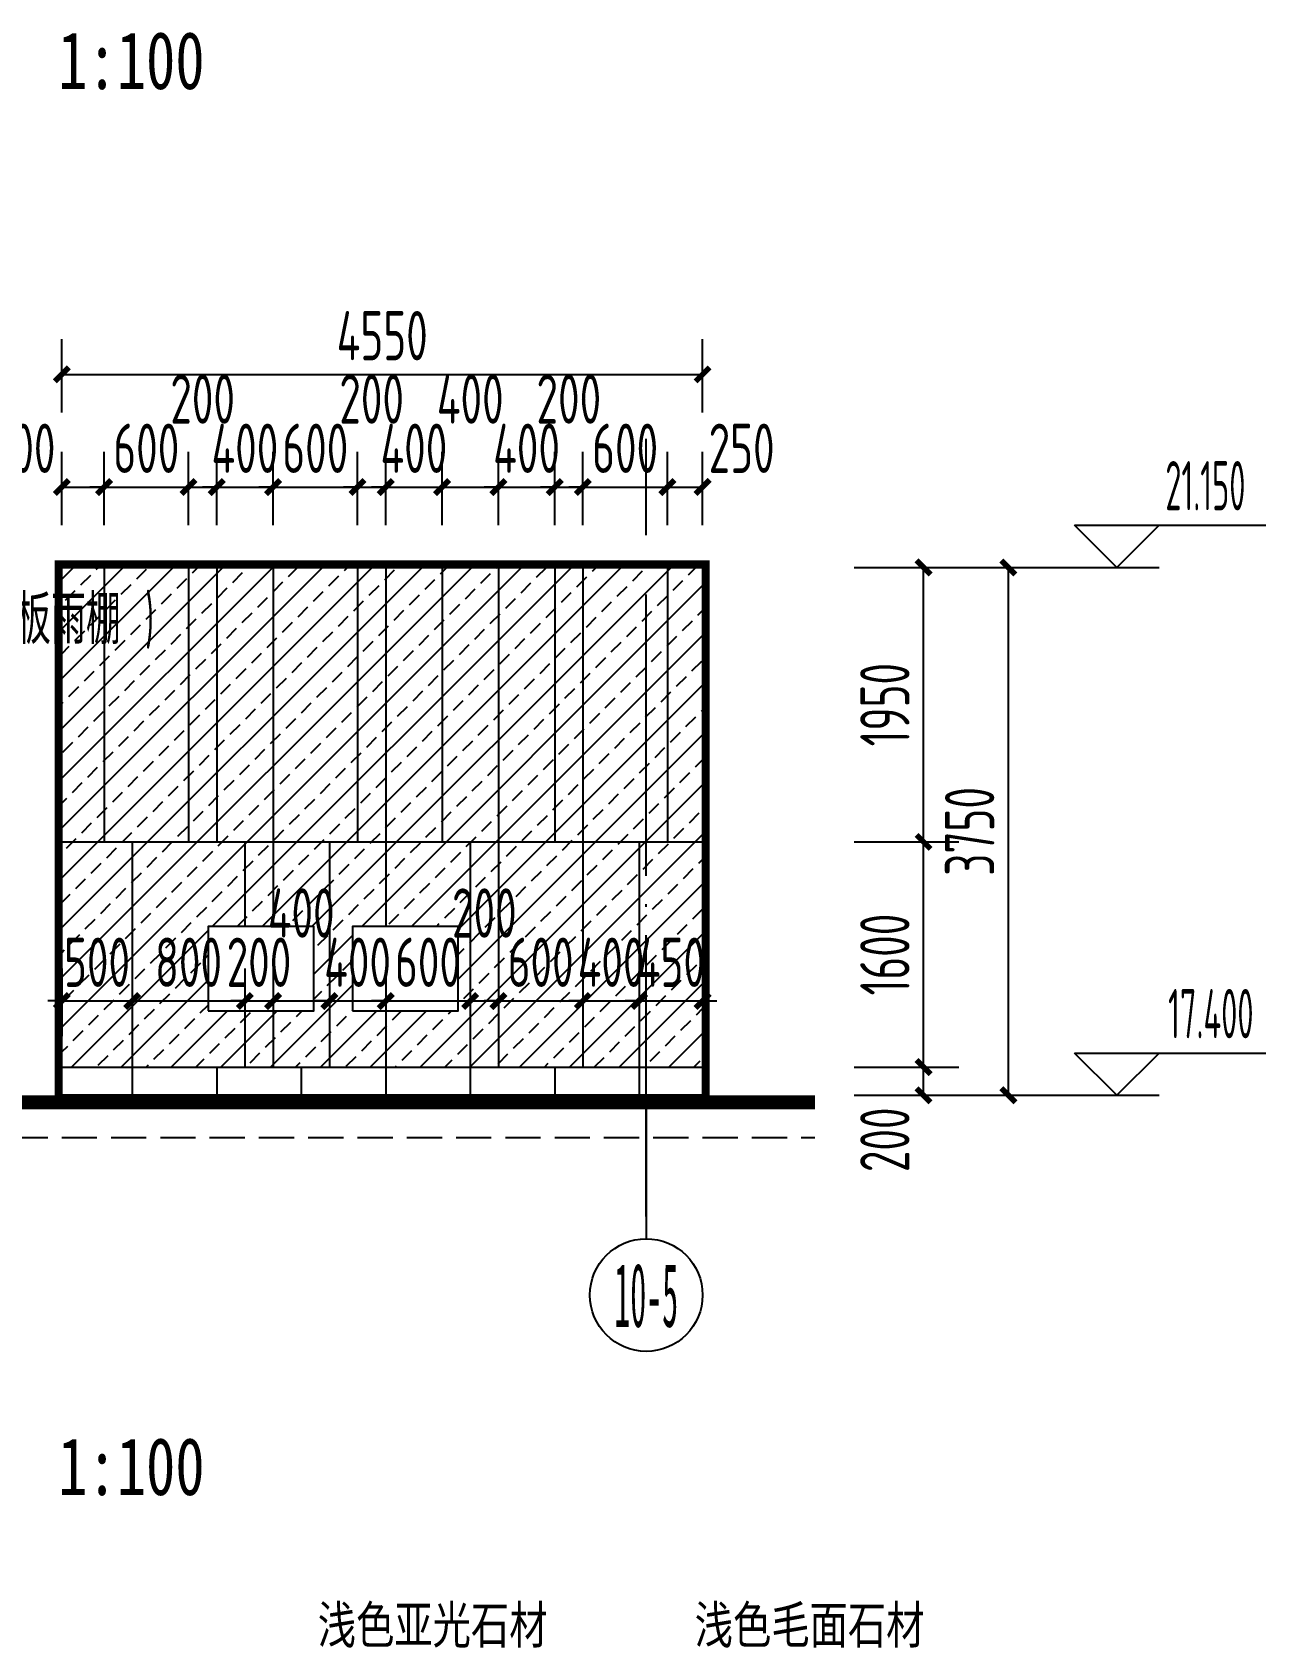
# Model space of a CAD drawing. Extents: x -863035 to 270371, y -8918 to 240488.
# Drawn here: x 219245 to 228003, y 126144 to 137619 of the extents above; entities that cross this region are included whole.
import ezdxf
from ezdxf.enums import TextEntityAlignment as Align

# ---------------------------------------------------------------- set-up
doc = ezdxf.new("R2010")
doc.units = 0
doc.header["$LTSCALE"] = 1000
doc.header["$MEASUREMENT"] = 0
doc.linetypes.add('DASH', pattern=[0.35, 0.25, -0.1])
doc.linetypes.add('DOTE', pattern=[2.42, 2, -0.2, 0.02, -0.2])
for name, color, linetype in [('01-标注_尺寸', 124, 'Continuous'), ('01-标注_标高', 200, 'Continuous'), ('01-标注_轴线坐标', 132, 'Continuous'), ('02-TEXT_标注', 130, 'Continuous'), ('02-TEXT_轴号', 7, 'Continuous'), ('05-填充_156', 156, 'Continuous'), ('A-C_窗', 140, 'Continuous'), ('A_AXIS-轴线', 36, 'Continuous'), ('AXIS_TEXT', 7, 'Continuous'), ('E-墙面分格', 146, 'Continuous'), ('E-立面轮廓', 241, 'Continuous')]:
    doc.layers.add(name, color=color, linetype=linetype)
doc.styles.add('_TCH_AXIS', font='STXIHEI.TTF')
doc.styles.add('_TCH_DIM', font='ROS1', dxfattribs={"width": 0.75, "bigfont": 'JD'})
doc.styles.add('_TCH_DIM_T3', font='ROS1', dxfattribs={"width": 0.75, "bigfont": 'JD'})
doc.styles.add('_TCH_LABEL', font='', dxfattribs={"width": 0.75})
doc.styles.add('COMPLEX', font='COMPLEX')
doc.styles.get("Standard").update_dxf_attribs({"font": 'STXIHEI.TTF', "width": 0.75})
doc.styles.get('_TCH_LABEL').set_extended_font_data('SimSun')
doc.dimstyles.new('_TCH_ARCH&&100', dxfattribs={"dimtxt": 350, "dimasz": 100, "dimexe": 250, "dimexo": 300, "dimgap": 100, "dimtad": 1, "dimdec": 0, "dimzin": 0, "dimdsep": 46, "dimtxsty": '_TCH_DIM_T3', "dimblk": 'ARCHTICK', "dimcen": 0.09, "dimclrt": 7, "dimazin": 2, "dimtfac": 1, "dimtdec": 0, "dimtix": 1, "dimtmove": 2, "dimatfit": 3, "dimfxl": 0, "dimtolj": 1, "dimtzin": 0, "dimarcsym": 0})

# ---------------------------------------------------------------- blocks, each defined once
blk = doc.blocks.new('_ArchTick')
at = {"color": 0, "linetype": 'ByBlock', "const_width": 0.4}
blk.add_lwpolyline([(-0.5, -0.5), (0.5, 0.5)], dxfattribs=at)
blk = doc.blocks.new('*D1727')
at = {"layer": '01-标注_尺寸', "color": 0, "lineweight": -2, "transparency": 16777216}
for p, q in [((219455, 130968), (219455, 130488)), ((219955, 130968), (219955, 130488)), ((219455, 130738), (219355, 130738)), ((219455, 130738), (219955, 130738)), ((219955, 130738), (220055, 130738))]:
    blk.add_line(p, q, dxfattribs=at)
at = {"layer": 'Defpoints', "color": 0, "transparency": 16777216}
for p in [(219455, 131268), (219955, 131268), (219955, 130738)]:
    blk.add_point(p, dxfattribs=at)
at = {"layer": '01-标注_尺寸', "color": 0, "lineweight": -2, "transparency": 16777216, "xscale": 100, "yscale": 100, "zscale": 100}
blk.add_blockref('_ArchTick', (219455, 130738), dxfattribs=at)
at = {"layer": '01-标注_尺寸', "color": 0, "lineweight": -2, "transparency": 16777216, "xscale": 100, "yscale": 100, "zscale": 100, "rotation": 180}
blk.add_blockref('_ArchTick', (219955, 130738), dxfattribs=at)
at = {"layer": '01-标注_尺寸', "color": 7, "transparency": 16777216, "insert": (219705, 131013), "char_height": 350, "attachment_point": 5, "style": '_TCH_DIM_T3'}
blk.add_mtext('\\A1;500', dxfattribs=at)
blk = doc.blocks.new('*D1728')
at = {"layer": '01-标注_尺寸', "color": 0, "lineweight": -2, "transparency": 16777216}
for p, q in [((219955, 130968), (219955, 130488)), ((220755, 130968), (220755, 130488)), ((219955, 130738), (220755, 130738))]:
    blk.add_line(p, q, dxfattribs=at)
at = {"layer": 'Defpoints', "color": 0, "transparency": 16777216}
for p in [(219955, 131268), (220755, 131268), (220755, 130738)]:
    blk.add_point(p, dxfattribs=at)
at = {"layer": '01-标注_尺寸', "color": 0, "lineweight": -2, "transparency": 16777216, "xscale": 100, "yscale": 100, "zscale": 100, "rotation": 180}
blk.add_blockref('_ArchTick', (219955, 130738), dxfattribs=at)
at = {"layer": '01-标注_尺寸', "color": 0, "lineweight": -2, "transparency": 16777216, "xscale": 100, "yscale": 100, "zscale": 100}
blk.add_blockref('_ArchTick', (220755, 130738), dxfattribs=at)
at = {"layer": '01-标注_尺寸', "color": 7, "transparency": 16777216, "insert": (220355, 131013), "char_height": 350, "attachment_point": 5, "style": '_TCH_DIM_T3'}
blk.add_mtext('\\A1;800', dxfattribs=at)
blk = doc.blocks.new('*D1729')
at = {"layer": '01-标注_尺寸', "color": 0, "lineweight": -2, "transparency": 16777216}
for p, q in [((220755, 130968), (220755, 130488)), ((220955, 130968), (220955, 130488)), ((220755, 130738), (220655, 130738)), ((220755, 130738), (220955, 130738)), ((220955, 130738), (221055, 130738))]:
    blk.add_line(p, q, dxfattribs=at)
at = {"layer": 'Defpoints', "color": 0, "transparency": 16777216}
for p in [(220755, 131268), (220955, 131268), (220955, 130738)]:
    blk.add_point(p, dxfattribs=at)
at = {"layer": '01-标注_尺寸', "color": 0, "lineweight": -2, "transparency": 16777216, "xscale": 100, "yscale": 100, "zscale": 100}
blk.add_blockref('_ArchTick', (220755, 130738), dxfattribs=at)
at = {"layer": '01-标注_尺寸', "color": 0, "lineweight": -2, "transparency": 16777216, "xscale": 100, "yscale": 100, "zscale": 100, "rotation": 180}
blk.add_blockref('_ArchTick', (220955, 130738), dxfattribs=at)
at = {"layer": '01-标注_尺寸', "color": 7, "transparency": 16777216, "insert": (220855, 131013), "char_height": 350, "attachment_point": 5, "style": '_TCH_DIM_T3'}
blk.add_mtext('\\A1;200', dxfattribs=at)
blk = doc.blocks.new('*D1730')
at = {"layer": '01-标注_尺寸', "color": 0, "lineweight": -2, "transparency": 16777216}
for p, q in [((220955, 130968), (220955, 130488)), ((221355, 130968), (221355, 130488)), ((220955, 130738), (221355, 130738))]:
    blk.add_line(p, q, dxfattribs=at)
at = {"layer": 'Defpoints', "color": 0, "transparency": 16777216}
for p in [(220955, 131268), (221355, 131268), (221355, 130738)]:
    blk.add_point(p, dxfattribs=at)
at = {"layer": '01-标注_尺寸', "color": 0, "lineweight": -2, "transparency": 16777216, "xscale": 100, "yscale": 100, "zscale": 100, "rotation": 180}
blk.add_blockref('_ArchTick', (220955, 130738), dxfattribs=at)
at = {"layer": '01-标注_尺寸', "color": 0, "lineweight": -2, "transparency": 16777216, "xscale": 100, "yscale": 100, "zscale": 100}
blk.add_blockref('_ArchTick', (221355, 130738), dxfattribs=at)
at = {"layer": '01-标注_尺寸', "color": 7, "transparency": 16777216, "insert": (221155, 131363), "char_height": 350, "attachment_point": 5, "style": '_TCH_DIM_T3'}
blk.add_mtext('\\A1;400', dxfattribs=at)
blk = doc.blocks.new('*D1731')
at = {"layer": '01-标注_尺寸', "color": 0, "lineweight": -2, "transparency": 16777216}
for p, q in [((221355, 130968), (221355, 130488)), ((221755, 130968), (221755, 130488)), ((221355, 130738), (221255, 130738)), ((221355, 130738), (221755, 130738)), ((221755, 130738), (221855, 130738))]:
    blk.add_line(p, q, dxfattribs=at)
at = {"layer": 'Defpoints', "color": 0, "transparency": 16777216}
for p in [(221355, 131268), (221755, 131268), (221755, 130738)]:
    blk.add_point(p, dxfattribs=at)
at = {"layer": '01-标注_尺寸', "color": 0, "lineweight": -2, "transparency": 16777216, "xscale": 100, "yscale": 100, "zscale": 100}
blk.add_blockref('_ArchTick', (221355, 130738), dxfattribs=at)
at = {"layer": '01-标注_尺寸', "color": 0, "lineweight": -2, "transparency": 16777216, "xscale": 100, "yscale": 100, "zscale": 100, "rotation": 180}
blk.add_blockref('_ArchTick', (221755, 130738), dxfattribs=at)
at = {"layer": '01-标注_尺寸', "color": 7, "transparency": 16777216, "insert": (221555, 131013), "char_height": 350, "attachment_point": 5, "style": '_TCH_DIM_T3'}
blk.add_mtext('\\A1;400', dxfattribs=at)
blk = doc.blocks.new('*D1732')
at = {"layer": '01-标注_尺寸', "color": 0, "lineweight": -2, "transparency": 16777216}
for p, q in [((221755, 130968), (221755, 130488)), ((222355, 130968), (222355, 130488)), ((221755, 130738), (221655, 130738)), ((221755, 130738), (222355, 130738)), ((222355, 130738), (222455, 130738))]:
    blk.add_line(p, q, dxfattribs=at)
at = {"layer": 'Defpoints', "color": 0, "transparency": 16777216}
for p in [(221755, 131268), (222355, 131268), (222355, 130738)]:
    blk.add_point(p, dxfattribs=at)
at = {"layer": '01-标注_尺寸', "color": 0, "lineweight": -2, "transparency": 16777216, "xscale": 100, "yscale": 100, "zscale": 100}
blk.add_blockref('_ArchTick', (221755, 130738), dxfattribs=at)
at = {"layer": '01-标注_尺寸', "color": 0, "lineweight": -2, "transparency": 16777216, "xscale": 100, "yscale": 100, "zscale": 100, "rotation": 180}
blk.add_blockref('_ArchTick', (222355, 130738), dxfattribs=at)
at = {"layer": '01-标注_尺寸', "color": 7, "transparency": 16777216, "insert": (222055, 131013), "char_height": 350, "attachment_point": 5, "style": '_TCH_DIM_T3'}
blk.add_mtext('\\A1;600', dxfattribs=at)
blk = doc.blocks.new('*D1733')
at = {"layer": '01-标注_尺寸', "color": 0, "lineweight": -2, "transparency": 16777216}
for p, q in [((222355, 130968), (222355, 130488)), ((222555, 130968), (222555, 130488)), ((222355, 130738), (222555, 130738))]:
    blk.add_line(p, q, dxfattribs=at)
at = {"layer": 'Defpoints', "color": 0, "transparency": 16777216}
for p in [(222355, 131268), (222555, 131268), (222555, 130738)]:
    blk.add_point(p, dxfattribs=at)
at = {"layer": '01-标注_尺寸', "color": 0, "lineweight": -2, "transparency": 16777216, "xscale": 100, "yscale": 100, "zscale": 100, "rotation": 180}
blk.add_blockref('_ArchTick', (222355, 130738), dxfattribs=at)
at = {"layer": '01-标注_尺寸', "color": 0, "lineweight": -2, "transparency": 16777216, "xscale": 100, "yscale": 100, "zscale": 100}
blk.add_blockref('_ArchTick', (222555, 130738), dxfattribs=at)
at = {"layer": '01-标注_尺寸', "color": 7, "transparency": 16777216, "insert": (222455, 131363), "char_height": 350, "attachment_point": 5, "style": '_TCH_DIM_T3'}
blk.add_mtext('\\A1;200', dxfattribs=at)
blk = doc.blocks.new('*D1734')
at = {"layer": '01-标注_尺寸', "color": 0, "lineweight": -2, "transparency": 16777216}
for p, q in [((222555, 130968), (222555, 130488)), ((223155, 130968), (223155, 130488)), ((222555, 130738), (222455, 130738)), ((222555, 130738), (223155, 130738)), ((223155, 130738), (223255, 130738))]:
    blk.add_line(p, q, dxfattribs=at)
at = {"layer": 'Defpoints', "color": 0, "transparency": 16777216}
for p in [(222555, 131268), (223155, 131268), (223155, 130738)]:
    blk.add_point(p, dxfattribs=at)
at = {"layer": '01-标注_尺寸', "color": 0, "lineweight": -2, "transparency": 16777216, "xscale": 100, "yscale": 100, "zscale": 100}
blk.add_blockref('_ArchTick', (222555, 130738), dxfattribs=at)
at = {"layer": '01-标注_尺寸', "color": 0, "lineweight": -2, "transparency": 16777216, "xscale": 100, "yscale": 100, "zscale": 100, "rotation": 180}
blk.add_blockref('_ArchTick', (223155, 130738), dxfattribs=at)
at = {"layer": '01-标注_尺寸', "color": 7, "transparency": 16777216, "insert": (222855, 131013), "char_height": 350, "attachment_point": 5, "style": '_TCH_DIM_T3'}
blk.add_mtext('\\A1;600', dxfattribs=at)
blk = doc.blocks.new('*D1735')
at = {"layer": '01-标注_尺寸', "color": 0, "lineweight": -2, "transparency": 16777216}
for p, q in [((223155, 130968), (223155, 130488)), ((223555, 130968), (223555, 130488)), ((223155, 130738), (223055, 130738)), ((223155, 130738), (223555, 130738)), ((223555, 130738), (223655, 130738))]:
    blk.add_line(p, q, dxfattribs=at)
at = {"layer": 'Defpoints', "color": 0, "transparency": 16777216}
for p in [(223155, 131268), (223555, 131268), (223555, 130738)]:
    blk.add_point(p, dxfattribs=at)
at = {"layer": '01-标注_尺寸', "color": 0, "lineweight": -2, "transparency": 16777216, "xscale": 100, "yscale": 100, "zscale": 100}
blk.add_blockref('_ArchTick', (223155, 130738), dxfattribs=at)
at = {"layer": '01-标注_尺寸', "color": 0, "lineweight": -2, "transparency": 16777216, "xscale": 100, "yscale": 100, "zscale": 100, "rotation": 180}
blk.add_blockref('_ArchTick', (223555, 130738), dxfattribs=at)
at = {"layer": '01-标注_尺寸', "color": 7, "transparency": 16777216, "insert": (223355, 131013), "char_height": 350, "attachment_point": 5, "style": '_TCH_DIM_T3'}
blk.add_mtext('\\A1;400', dxfattribs=at)
blk = doc.blocks.new('*D1736')
at = {"layer": '01-标注_尺寸', "color": 0, "lineweight": -2, "transparency": 16777216}
for p, q in [((223555, 130968), (223555, 130488)), ((224005, 130968), (224005, 130488)), ((223555, 130738), (223455, 130738)), ((223555, 130738), (224005, 130738)), ((224005, 130738), (224105, 130738))]:
    blk.add_line(p, q, dxfattribs=at)
at = {"layer": 'Defpoints', "color": 0, "transparency": 16777216}
for p in [(223555, 131268), (224005, 131268), (224005, 130738)]:
    blk.add_point(p, dxfattribs=at)
at = {"layer": '01-标注_尺寸', "color": 0, "lineweight": -2, "transparency": 16777216, "xscale": 100, "yscale": 100, "zscale": 100}
blk.add_blockref('_ArchTick', (223555, 130738), dxfattribs=at)
at = {"layer": '01-标注_尺寸', "color": 0, "lineweight": -2, "transparency": 16777216, "xscale": 100, "yscale": 100, "zscale": 100, "rotation": 180}
blk.add_blockref('_ArchTick', (224005, 130738), dxfattribs=at)
at = {"layer": '01-标注_尺寸', "color": 7, "transparency": 16777216, "insert": (223780, 131013), "char_height": 350, "attachment_point": 5, "style": '_TCH_DIM_T3'}
blk.add_mtext('\\A1;450', dxfattribs=at)
blk = doc.blocks.new('*D1839')
at = {"layer": '01-标注_尺寸', "color": 0, "lineweight": -2, "transparency": 16777216}
for p, q in [((225683, 133818), (226426, 133818)), ((226176, 130068), (226176, 133818)), ((225683, 130068), (226426, 130068))]:
    blk.add_line(p, q, dxfattribs=at)
at = {"layer": 'Defpoints', "color": 0, "transparency": 16777216}
for p in [(225383, 133818), (226176, 133818), (225383, 130068)]:
    blk.add_point(p, dxfattribs=at)
at = {"layer": '01-标注_尺寸', "color": 0, "lineweight": -2, "transparency": 16777216, "xscale": 100, "yscale": 100, "zscale": 100}
for p, rotation in [((226176, 133818), 90), ((226176, 130068), 270)]:
    blk.add_blockref('_ArchTick', p, dxfattribs=dict(at, rotation=rotation))
at = {"layer": '01-标注_尺寸', "color": 7, "transparency": 16777216, "insert": (225901, 131943), "char_height": 350, "attachment_point": 5, "rotation": 90, "style": '_TCH_DIM_T3'}
blk.add_mtext('\\A1;3750', dxfattribs=at)
blk = doc.blocks.new('*D1840')
at = {"layer": '01-标注_尺寸', "color": 0, "lineweight": -2, "transparency": 16777216}
for p, q in [((225080, 130268), (225824, 130268)), ((225574, 130068), (225574, 130268)), ((225080, 130068), (225824, 130068))]:
    blk.add_line(p, q, dxfattribs=at)
at = {"layer": 'Defpoints', "color": 0, "transparency": 16777216}
for p in [(224780, 130268), (225574, 130268), (224780, 130068)]:
    blk.add_point(p, dxfattribs=at)
at = {"layer": '01-标注_尺寸', "color": 0, "lineweight": -2, "transparency": 16777216, "xscale": 100, "yscale": 100, "zscale": 100}
for p, rotation in [((225574, 130268), 90), ((225574, 130068), 270)]:
    blk.add_blockref('_ArchTick', p, dxfattribs=dict(at, rotation=rotation))
at = {"layer": '01-标注_尺寸', "color": 7, "transparency": 16777216, "insert": (225299, 129752), "char_height": 350, "attachment_point": 5, "rotation": 90, "style": '_TCH_DIM_T3'}
blk.add_mtext('\\A1;200', dxfattribs=at)
blk = doc.blocks.new('*D1841')
at = {"layer": '01-标注_尺寸', "color": 0, "lineweight": -2, "transparency": 16777216}
for p, q in [((225080, 131868), (225824, 131868)), ((225574, 130268), (225574, 131868)), ((225080, 130268), (225824, 130268))]:
    blk.add_line(p, q, dxfattribs=at)
at = {"layer": 'Defpoints', "color": 0, "transparency": 16777216}
for p in [(224780, 131868), (225574, 131868), (224780, 130268)]:
    blk.add_point(p, dxfattribs=at)
at = {"layer": '01-标注_尺寸', "color": 0, "lineweight": -2, "transparency": 16777216, "xscale": 100, "yscale": 100, "zscale": 100}
for p, rotation in [((225574, 131868), 90), ((225574, 130268), 270)]:
    blk.add_blockref('_ArchTick', p, dxfattribs=dict(at, rotation=rotation))
at = {"layer": '01-标注_尺寸', "color": 7, "transparency": 16777216, "insert": (225299, 131068), "char_height": 350, "attachment_point": 5, "rotation": 90, "style": '_TCH_DIM_T3'}
blk.add_mtext('\\A1;1600', dxfattribs=at)
blk = doc.blocks.new('*D1842')
at = {"layer": '01-标注_尺寸', "color": 0, "lineweight": -2, "transparency": 16777216}
for p, q in [((225080, 133818), (225824, 133818)), ((225574, 131868), (225574, 133818)), ((225080, 131868), (225824, 131868))]:
    blk.add_line(p, q, dxfattribs=at)
at = {"layer": 'Defpoints', "color": 0, "transparency": 16777216}
for p in [(224780, 133818), (225574, 133818), (224780, 131868)]:
    blk.add_point(p, dxfattribs=at)
at = {"layer": '01-标注_尺寸', "color": 0, "lineweight": -2, "transparency": 16777216, "xscale": 100, "yscale": 100, "zscale": 100}
for p, rotation in [((225574, 133818), 90), ((225574, 131868), 270)]:
    blk.add_blockref('_ArchTick', p, dxfattribs=dict(at, rotation=rotation))
at = {"layer": '01-标注_尺寸', "color": 7, "transparency": 16777216, "insert": (225299, 132843), "char_height": 350, "attachment_point": 5, "rotation": 90, "style": '_TCH_DIM_T3'}
blk.add_mtext('\\A1;1950', dxfattribs=at)
blk = doc.blocks.new('*D2060')
at = {"layer": '01-标注_尺寸', "color": 0, "lineweight": -2, "transparency": 16777216}
for p, q in [((219455, 134118), (219455, 134639)), ((219755, 134118), (219755, 134639)), ((219455, 134389), (219755, 134389))]:
    blk.add_line(p, q, dxfattribs=at)
at = {"layer": 'Defpoints', "color": 0, "transparency": 16777216}
for p in [(219755, 134389), (219455, 133818), (219755, 133818)]:
    blk.add_point(p, dxfattribs=at)
at = {"layer": '01-标注_尺寸', "color": 0, "lineweight": -2, "transparency": 16777216, "xscale": 100, "yscale": 100, "zscale": 100, "rotation": 180}
blk.add_blockref('_ArchTick', (219455, 134389), dxfattribs=at)
at = {"layer": '01-标注_尺寸', "color": 0, "lineweight": -2, "transparency": 16777216, "xscale": 100, "yscale": 100, "zscale": 100}
blk.add_blockref('_ArchTick', (219755, 134389), dxfattribs=at)
at = {"layer": '01-标注_尺寸', "color": 7, "transparency": 16777216, "insert": (219178, 134664), "char_height": 350, "attachment_point": 5, "style": '_TCH_DIM_T3'}
blk.add_mtext('\\A1;300', dxfattribs=at)
blk = doc.blocks.new('*D2061')
at = {"layer": '01-标注_尺寸', "color": 0, "lineweight": -2, "transparency": 16777216}
for p, q in [((219755, 134118), (219755, 134639)), ((220355, 134118), (220355, 134639)), ((219755, 134389), (219655, 134389)), ((219755, 134389), (220355, 134389)), ((220355, 134389), (220455, 134389))]:
    blk.add_line(p, q, dxfattribs=at)
at = {"layer": 'Defpoints', "color": 0, "transparency": 16777216}
for p in [(220355, 134389), (219755, 133818), (220355, 133818)]:
    blk.add_point(p, dxfattribs=at)
at = {"layer": '01-标注_尺寸', "color": 0, "lineweight": -2, "transparency": 16777216, "xscale": 100, "yscale": 100, "zscale": 100}
blk.add_blockref('_ArchTick', (219755, 134389), dxfattribs=at)
at = {"layer": '01-标注_尺寸', "color": 0, "lineweight": -2, "transparency": 16777216, "xscale": 100, "yscale": 100, "zscale": 100, "rotation": 180}
blk.add_blockref('_ArchTick', (220355, 134389), dxfattribs=at)
at = {"layer": '01-标注_尺寸', "color": 7, "transparency": 16777216, "insert": (220055, 134664), "char_height": 350, "attachment_point": 5, "style": '_TCH_DIM_T3'}
blk.add_mtext('\\A1;600', dxfattribs=at)
blk = doc.blocks.new('*D2062')
at = {"layer": '01-标注_尺寸', "color": 0, "lineweight": -2, "transparency": 16777216}
for p, q in [((220355, 134118), (220355, 134639)), ((220555, 134118), (220555, 134639)), ((220355, 134389), (220555, 134389))]:
    blk.add_line(p, q, dxfattribs=at)
at = {"layer": 'Defpoints', "color": 0, "transparency": 16777216}
for p in [(220555, 134389), (220355, 133818), (220555, 133818)]:
    blk.add_point(p, dxfattribs=at)
at = {"layer": '01-标注_尺寸', "color": 0, "lineweight": -2, "transparency": 16777216, "xscale": 100, "yscale": 100, "zscale": 100, "rotation": 180}
blk.add_blockref('_ArchTick', (220355, 134389), dxfattribs=at)
at = {"layer": '01-标注_尺寸', "color": 0, "lineweight": -2, "transparency": 16777216, "xscale": 100, "yscale": 100, "zscale": 100}
blk.add_blockref('_ArchTick', (220555, 134389), dxfattribs=at)
at = {"layer": '01-标注_尺寸', "color": 7, "transparency": 16777216, "insert": (220455, 135014), "char_height": 350, "attachment_point": 5, "style": '_TCH_DIM_T3'}
blk.add_mtext('\\A1;200', dxfattribs=at)
blk = doc.blocks.new('*D2063')
at = {"layer": '01-标注_尺寸', "color": 0, "lineweight": -2, "transparency": 16777216}
for p, q in [((220555, 134118), (220555, 134639)), ((220955, 134118), (220955, 134639)), ((220555, 134389), (220455, 134389)), ((220555, 134389), (220955, 134389)), ((220955, 134389), (221055, 134389))]:
    blk.add_line(p, q, dxfattribs=at)
at = {"layer": 'Defpoints', "color": 0, "transparency": 16777216}
for p in [(220955, 134389), (220555, 133818), (220955, 133818)]:
    blk.add_point(p, dxfattribs=at)
at = {"layer": '01-标注_尺寸', "color": 0, "lineweight": -2, "transparency": 16777216, "xscale": 100, "yscale": 100, "zscale": 100}
blk.add_blockref('_ArchTick', (220555, 134389), dxfattribs=at)
at = {"layer": '01-标注_尺寸', "color": 0, "lineweight": -2, "transparency": 16777216, "xscale": 100, "yscale": 100, "zscale": 100, "rotation": 180}
blk.add_blockref('_ArchTick', (220955, 134389), dxfattribs=at)
at = {"layer": '01-标注_尺寸', "color": 7, "transparency": 16777216, "insert": (220755, 134664), "char_height": 350, "attachment_point": 5, "style": '_TCH_DIM_T3'}
blk.add_mtext('\\A1;400', dxfattribs=at)
blk = doc.blocks.new('*D2064')
at = {"layer": '01-标注_尺寸', "color": 0, "lineweight": -2, "transparency": 16777216}
for p, q in [((220955, 134118), (220955, 134639)), ((221555, 134118), (221555, 134639)), ((220955, 134389), (220855, 134389)), ((220955, 134389), (221555, 134389)), ((221555, 134389), (221655, 134389))]:
    blk.add_line(p, q, dxfattribs=at)
at = {"layer": 'Defpoints', "color": 0, "transparency": 16777216}
for p in [(221555, 134389), (220955, 133818), (221555, 133818)]:
    blk.add_point(p, dxfattribs=at)
at = {"layer": '01-标注_尺寸', "color": 0, "lineweight": -2, "transparency": 16777216, "xscale": 100, "yscale": 100, "zscale": 100}
blk.add_blockref('_ArchTick', (220955, 134389), dxfattribs=at)
at = {"layer": '01-标注_尺寸', "color": 0, "lineweight": -2, "transparency": 16777216, "xscale": 100, "yscale": 100, "zscale": 100, "rotation": 180}
blk.add_blockref('_ArchTick', (221555, 134389), dxfattribs=at)
at = {"layer": '01-标注_尺寸', "color": 7, "transparency": 16777216, "insert": (221255, 134664), "char_height": 350, "attachment_point": 5, "style": '_TCH_DIM_T3'}
blk.add_mtext('\\A1;600', dxfattribs=at)
blk = doc.blocks.new('*D2065')
at = {"layer": '01-标注_尺寸', "color": 0, "lineweight": -2, "transparency": 16777216}
for p, q in [((221555, 134118), (221555, 134639)), ((221755, 134118), (221755, 134639)), ((221555, 134389), (221455, 134389)), ((221555, 134389), (221755, 134389)), ((221755, 134389), (221855, 134389))]:
    blk.add_line(p, q, dxfattribs=at)
at = {"layer": 'Defpoints', "color": 0, "transparency": 16777216}
for p in [(221755, 134389), (221555, 133818), (221755, 133818)]:
    blk.add_point(p, dxfattribs=at)
at = {"layer": '01-标注_尺寸', "color": 0, "lineweight": -2, "transparency": 16777216, "xscale": 100, "yscale": 100, "zscale": 100}
blk.add_blockref('_ArchTick', (221555, 134389), dxfattribs=at)
at = {"layer": '01-标注_尺寸', "color": 0, "lineweight": -2, "transparency": 16777216, "xscale": 100, "yscale": 100, "zscale": 100, "rotation": 180}
blk.add_blockref('_ArchTick', (221755, 134389), dxfattribs=at)
at = {"layer": '01-标注_尺寸', "color": 7, "transparency": 16777216, "insert": (221655, 135014), "char_height": 350, "attachment_point": 5, "style": '_TCH_DIM_T3'}
blk.add_mtext('\\A1;200', dxfattribs=at)
blk = doc.blocks.new('*D2066')
at = {"layer": '01-标注_尺寸', "color": 0, "lineweight": -2, "transparency": 16777216}
for p, q in [((221755, 134118), (221755, 134639)), ((222155, 134118), (222155, 134639)), ((221755, 134389), (221655, 134389)), ((221755, 134389), (222155, 134389)), ((222155, 134389), (222255, 134389))]:
    blk.add_line(p, q, dxfattribs=at)
at = {"layer": 'Defpoints', "color": 0, "transparency": 16777216}
for p in [(222155, 134389), (221755, 133818), (222155, 133818)]:
    blk.add_point(p, dxfattribs=at)
at = {"layer": '01-标注_尺寸', "color": 0, "lineweight": -2, "transparency": 16777216, "xscale": 100, "yscale": 100, "zscale": 100}
blk.add_blockref('_ArchTick', (221755, 134389), dxfattribs=at)
at = {"layer": '01-标注_尺寸', "color": 0, "lineweight": -2, "transparency": 16777216, "xscale": 100, "yscale": 100, "zscale": 100, "rotation": 180}
blk.add_blockref('_ArchTick', (222155, 134389), dxfattribs=at)
at = {"layer": '01-标注_尺寸', "color": 7, "transparency": 16777216, "insert": (221955, 134664), "char_height": 350, "attachment_point": 5, "style": '_TCH_DIM_T3'}
blk.add_mtext('\\A1;400', dxfattribs=at)
blk = doc.blocks.new('*D2067')
at = {"layer": '01-标注_尺寸', "color": 0, "lineweight": -2, "transparency": 16777216}
for p, q in [((222155, 134118), (222155, 134639)), ((222555, 134118), (222555, 134639)), ((222155, 134389), (222555, 134389))]:
    blk.add_line(p, q, dxfattribs=at)
at = {"layer": 'Defpoints', "color": 0, "transparency": 16777216}
for p in [(222555, 134389), (222155, 133818), (222555, 133818)]:
    blk.add_point(p, dxfattribs=at)
at = {"layer": '01-标注_尺寸', "color": 0, "lineweight": -2, "transparency": 16777216, "xscale": 100, "yscale": 100, "zscale": 100, "rotation": 180}
blk.add_blockref('_ArchTick', (222155, 134389), dxfattribs=at)
at = {"layer": '01-标注_尺寸', "color": 0, "lineweight": -2, "transparency": 16777216, "xscale": 100, "yscale": 100, "zscale": 100}
blk.add_blockref('_ArchTick', (222555, 134389), dxfattribs=at)
at = {"layer": '01-标注_尺寸', "color": 7, "transparency": 16777216, "insert": (222355, 135014), "char_height": 350, "attachment_point": 5, "style": '_TCH_DIM_T3'}
blk.add_mtext('\\A1;400', dxfattribs=at)
blk = doc.blocks.new('*D2068')
at = {"layer": '01-标注_尺寸', "color": 0, "lineweight": -2, "transparency": 16777216}
for p, q in [((222555, 134118), (222555, 134639)), ((222955, 134118), (222955, 134639)), ((222555, 134389), (222455, 134389)), ((222555, 134389), (222955, 134389)), ((222955, 134389), (223055, 134389))]:
    blk.add_line(p, q, dxfattribs=at)
at = {"layer": 'Defpoints', "color": 0, "transparency": 16777216}
for p in [(222955, 134389), (222555, 133818), (222955, 133818)]:
    blk.add_point(p, dxfattribs=at)
at = {"layer": '01-标注_尺寸', "color": 0, "lineweight": -2, "transparency": 16777216, "xscale": 100, "yscale": 100, "zscale": 100}
blk.add_blockref('_ArchTick', (222555, 134389), dxfattribs=at)
at = {"layer": '01-标注_尺寸', "color": 0, "lineweight": -2, "transparency": 16777216, "xscale": 100, "yscale": 100, "zscale": 100, "rotation": 180}
blk.add_blockref('_ArchTick', (222955, 134389), dxfattribs=at)
at = {"layer": '01-标注_尺寸', "color": 7, "transparency": 16777216, "insert": (222755, 134664), "char_height": 350, "attachment_point": 5, "style": '_TCH_DIM_T3'}
blk.add_mtext('\\A1;400', dxfattribs=at)
blk = doc.blocks.new('*D2069')
at = {"layer": '01-标注_尺寸', "color": 0, "lineweight": -2, "transparency": 16777216}
for p, q in [((222955, 134118), (222955, 134639)), ((223155, 134118), (223155, 134639)), ((222955, 134389), (222855, 134389)), ((222955, 134389), (223155, 134389)), ((223155, 134389), (223255, 134389))]:
    blk.add_line(p, q, dxfattribs=at)
at = {"layer": 'Defpoints', "color": 0, "transparency": 16777216}
for p in [(223155, 134389), (222955, 133818), (223155, 133818)]:
    blk.add_point(p, dxfattribs=at)
at = {"layer": '01-标注_尺寸', "color": 0, "lineweight": -2, "transparency": 16777216, "xscale": 100, "yscale": 100, "zscale": 100}
blk.add_blockref('_ArchTick', (222955, 134389), dxfattribs=at)
at = {"layer": '01-标注_尺寸', "color": 0, "lineweight": -2, "transparency": 16777216, "xscale": 100, "yscale": 100, "zscale": 100, "rotation": 180}
blk.add_blockref('_ArchTick', (223155, 134389), dxfattribs=at)
at = {"layer": '01-标注_尺寸', "color": 7, "transparency": 16777216, "insert": (223055, 135014), "char_height": 350, "attachment_point": 5, "style": '_TCH_DIM_T3'}
blk.add_mtext('\\A1;200', dxfattribs=at)
blk = doc.blocks.new('*D2070')
at = {"layer": '01-标注_尺寸', "color": 0, "lineweight": -2, "transparency": 16777216}
for p, q in [((223155, 134118), (223155, 134639)), ((223755, 134118), (223755, 134639)), ((223155, 134389), (223055, 134389)), ((223155, 134389), (223755, 134389)), ((223755, 134389), (223855, 134389))]:
    blk.add_line(p, q, dxfattribs=at)
at = {"layer": 'Defpoints', "color": 0, "transparency": 16777216}
for p in [(223755, 134389), (223155, 133818), (223755, 133818)]:
    blk.add_point(p, dxfattribs=at)
at = {"layer": '01-标注_尺寸', "color": 0, "lineweight": -2, "transparency": 16777216, "xscale": 100, "yscale": 100, "zscale": 100}
blk.add_blockref('_ArchTick', (223155, 134389), dxfattribs=at)
at = {"layer": '01-标注_尺寸', "color": 0, "lineweight": -2, "transparency": 16777216, "xscale": 100, "yscale": 100, "zscale": 100, "rotation": 180}
blk.add_blockref('_ArchTick', (223755, 134389), dxfattribs=at)
at = {"layer": '01-标注_尺寸', "color": 7, "transparency": 16777216, "insert": (223455, 134664), "char_height": 350, "attachment_point": 5, "style": '_TCH_DIM_T3'}
blk.add_mtext('\\A1;600', dxfattribs=at)
blk = doc.blocks.new('*D2071')
at = {"layer": '01-标注_尺寸', "color": 0, "lineweight": -2, "transparency": 16777216}
for p, q in [((223755, 134118), (223755, 134639)), ((224005, 134118), (224005, 134639)), ((223755, 134389), (224005, 134389))]:
    blk.add_line(p, q, dxfattribs=at)
at = {"layer": 'Defpoints', "color": 0, "transparency": 16777216}
for p in [(224005, 134389), (223755, 133818), (224005, 133818)]:
    blk.add_point(p, dxfattribs=at)
at = {"layer": '01-标注_尺寸', "color": 0, "lineweight": -2, "transparency": 16777216, "xscale": 100, "yscale": 100, "zscale": 100, "rotation": 180}
blk.add_blockref('_ArchTick', (223755, 134389), dxfattribs=at)
at = {"layer": '01-标注_尺寸', "color": 0, "lineweight": -2, "transparency": 16777216, "xscale": 100, "yscale": 100, "zscale": 100}
blk.add_blockref('_ArchTick', (224005, 134389), dxfattribs=at)
at = {"layer": '01-标注_尺寸', "color": 7, "transparency": 16777216, "insert": (224282, 134664), "char_height": 350, "attachment_point": 5, "style": '_TCH_DIM_T3'}
blk.add_mtext('\\A1;250', dxfattribs=at)
blk = doc.blocks.new('*D2072')
at = {"layer": '01-标注_尺寸', "color": 0, "lineweight": -2, "transparency": 16777216}
for p, q in [((219455, 134918), (219455, 135439)), ((224005, 134918), (224005, 135439)), ((219455, 135189), (224005, 135189))]:
    blk.add_line(p, q, dxfattribs=at)
at = {"layer": 'Defpoints', "color": 0, "transparency": 16777216}
for p in [(224005, 135189), (219455, 134618), (224005, 134618)]:
    blk.add_point(p, dxfattribs=at)
at = {"layer": '01-标注_尺寸', "color": 0, "lineweight": -2, "transparency": 16777216, "xscale": 100, "yscale": 100, "zscale": 100, "rotation": 180}
blk.add_blockref('_ArchTick', (219455, 135189), dxfattribs=at)
at = {"layer": '01-标注_尺寸', "color": 0, "lineweight": -2, "transparency": 16777216, "xscale": 100, "yscale": 100, "zscale": 100}
blk.add_blockref('_ArchTick', (224005, 135189), dxfattribs=at)
at = {"layer": '01-标注_尺寸', "color": 7, "transparency": 16777216, "insert": (221730, 135464), "char_height": 350, "attachment_point": 5, "style": '_TCH_DIM_T3'}
blk.add_mtext('\\A1;4550', dxfattribs=at)
blk = doc.blocks.new('_AXISO')
blk.add_circle((0, 0), 0.5)
at = {"layer": 'AXIS_TEXT', "style": 'COMPLEX', "width": 1.041667}
blk.add_attdef('A', text='', height=0.56, dxfattribs=at).set_placement((-0.25, -0.28), (0.25, -0.28), align=Align.FIT)

msp = doc.modelspace()

# ---------------------------------------------------------------- hatches: boundary and pattern name
at = {"layer": '05-填充_156'}
h = msp.add_hatch(dxfattribs=at)
h.set_pattern_fill('天然石材', color=256, scale=50)
h.set_pattern_definition([(45, (-48911, 285744.35), (-176.77677, 176.77677), []), (45, (-48824.07, 285654.6), (-176.77677, 176.77677), [98.68425, -56.391])])
h.paths.add_polyline_path([(219454.7, 133818.3), (219454.7, 130268.3), (224004.7, 130268.3), (224004.7, 133818.3)])
h.paths.add_polyline_path([(222268.7, 131268.2), (222268.7, 130668.2), (221519, 130668.2), (221519, 131268.2)], flags=16)
h.paths.add_polyline_path([(221244.5, 131268.2), (221244.5, 130668.2), (220494.7, 130668.2), (220494.7, 131268.2)], flags=16)

# ---------------------------------------------------------------- linework, layer by layer
at = {"layer": '01-标注_标高'}
for p, q in [((226946.6, 133818.3), (226646.6, 134118.3)), ((226646.6, 134118.3), (228003.1, 134118.3)), ((226946.6, 133818.3), (227246.6, 134118.3)), ((226226.2, 133818.3), (227246.6, 133818.3)), ((226946.6, 130068.3), (226646.6, 130368.3)), ((226646.6, 130368.3), (228003.1, 130368.3)), ((226946.6, 130068.3), (227246.6, 130368.3)), ((226226.2, 130068.3), (227246.6, 130068.3))]:
    msp.add_line(p, q, dxfattribs=at)
at = {"layer": '01-标注_轴线坐标'}
msp.add_line((223604.7, 130049.4), (223604.7, 129049.4), dxfattribs=at)
at = {"layer": 'A-C_窗'}
msp.add_line((219454.7, 130268.3), (224004.7, 130268.3), dxfattribs=at)
at = {"layer": 'A-C_窗', "linetype": 'DASH'}
msp.add_line((209304.7, 129768.3), (224802.7, 129768.3), dxfattribs=at)
at = {"layer": 'A-C_窗'}
for points in [[(219454.7, 133818.3), (224004.7, 133818.3), (224004.7, 130068.3), (219454.7, 130068.3)], [(220494.7, 130668.2), (221244.5, 130668.2), (221244.5, 131268.2), (220494.7, 131268.2)], [(221519, 130668.2), (222268.7, 130668.2), (222268.7, 131268.2), (221519, 131268.2)]]:
    msp.add_lwpolyline(points, close=True, dxfattribs=at)
at = {"layer": 'A_AXIS-轴线', "linetype": 'DOTE'}
msp.add_lwpolyline([(223604.7, 129206.2), (223604.7, 134732)], dxfattribs=at)
at = {"layer": 'E-墙面分格'}
for p, q in [((219754.7, 133818.3), (219754.7, 131868.3)), ((220354.7, 133818.3), (220354.7, 131868.3)), ((220554.7, 133818.3), (220554.7, 131868.3)), ((220954.7, 133818.3), (220954.7, 131868.3)), ((221554.7, 133818.3), (221554.7, 131868.3)), ((221754.7, 133818.3), (221754.7, 131868.3)), ((222154.7, 133818.3), (222154.7, 131868.3)), ((222554.7, 133818.3), (222554.7, 131868.3)), ((222954.7, 133818.3), (222954.7, 131868.3)), ((223154.7, 133818.3), (223154.7, 131868.3)), ((223754.7, 133818.3), (223754.7, 131868.3)), ((219454.7, 131868.3), (224004.7, 131868.3)), ((219954.7, 131868.3), (219954.7, 130268.3)), ((220754.7, 131868.3), (220754.7, 131268.2)), ((220954.7, 131868.3), (220954.7, 131268.2)), ((221354.7, 131868.3), (221354.7, 130268.3)), ((221754.7, 131868.3), (221754.7, 131268.2)), ((222354.7, 131868.3), (222354.7, 130268.3)), ((222554.7, 131868.3), (222554.7, 130268.3)), ((223154.7, 131868.3), (223154.7, 130268.3)), ((223554.7, 131868.3), (223554.7, 130268.3)), ((220754.7, 130668.2), (220754.7, 130268.3)), ((220954.7, 130668.2), (220954.7, 130268.3)), ((221754.7, 130668.2), (221754.7, 130268.3)), ((219954.7, 130268.3), (219954.7, 130068.3)), ((220554.7, 130268.3), (220554.7, 130068.3)), ((221154.7, 130268.3), (221154.7, 130068.3)), ((221754.7, 130268.3), (221754.7, 130068.3)), ((222354.7, 130268.3), (222354.7, 130068.3)), ((222954.7, 130268.3), (222954.7, 130068.3)), ((223554.7, 130268.3), (223554.7, 130068.3))]:
    msp.add_line(p, q, dxfattribs=at)
at = {"layer": 'E-立面轮廓', "const_width": 50}
msp.add_lwpolyline([(219429.7, 133843.3), (224029.7, 133843.3), (224029.7, 130043.3), (219429.7, 130043.3)], close=True, dxfattribs=at)
at = {"layer": 'E-立面轮廓', "const_width": 100}
msp.add_lwpolyline([(209152.2, 130018.3), (224802.7, 130018.3)], dxfattribs=at)

# ---------------------------------------------------------------- block references
at = {"layer": '01-标注_轴线坐标'}
ref = msp.add_blockref('_AXISO', (223604.7, 128649.4), dxfattribs=dict(at, xscale=800, yscale=800, zscale=800))
ref.add_attrib('A', '10-5', dxfattribs={"layer": '02-TEXT_轴号', "height": 452.55, "style": '_TCH_AXIS', "width": 0.374624}).set_placement((223378.5, 128423.1), (223831, 128423.1), align=Align.FIT)

# ---------------------------------------------------------------- texts
at = {"layer": '02-TEXT_标注', "width": 0.75}
for p in [(219428.7, 137216), (219428.7, 127228.7)]:
    msp.add_text('1:100', height=407.75, dxfattribs=at).set_placement(p)
at = {"layer": '02-TEXT_标注'}
for s, height, style, width, p in [('21.150', 350, '_TCH_DIM', 0.5625, (227290.6, 134223.3)), ('铝板雨棚', 347.29, '_TCH_DIM', 0.75, (218883.2, 133273.3)), (')', 350, '_TCH_DIM', 0.5625, (220047.1, 133273.3)), ('17.400', 350, '_TCH_DIM', 0.5625, (227310.3, 130473.3)), ('浅色亚光石材', 265.82, '_TCH_LABEL', 0.75, (221272.4, 126173.8)), ('浅色毛面石材', 265.82, '_TCH_LABEL', 0.75, (223948.9, 126173.8))]:
    msp.add_text(s, height=height, dxfattribs=dict(at, style=style, width=width)).set_placement(p)

# ---------------------------------------------------------------- dimensions: what is measured, and where the dimension line sits
at = {"layer": '01-标注_尺寸'}
for p1, p2, distance, picture, middle in [((219454.7, 134618.3), (224004.7, 134618.3), 571.1, '*D2072', (221729.7, 135464.4)), ((219754.7, 133818.3), (220354.7, 133818.3), 571.1, '*D2061', (220054.7, 134664.4)), ((220554.7, 133818.3), (220954.7, 133818.3), 571.1, '*D2063', (220754.7, 134664.4)), ((220954.7, 133818.3), (221554.7, 133818.3), 571.1, '*D2064', (221254.7, 134664.4)), ((221754.7, 133818.3), (222154.7, 133818.3), 571.1, '*D2066', (221954.7, 134664.4)), ((222554.7, 133818.3), (222954.7, 133818.3), 571.1, '*D2068', (222754.7, 134664.4)), ((223154.7, 133818.3), (223754.7, 133818.3), 571.1, '*D2070', (223454.7, 134664.4)), ((224780.2, 131868.3), (224780.2, 133818.3), -793.4, '*D1842', (225298.6, 132843.3)), ((225382.6, 130068.3), (225382.6, 133818.3), -793.4, '*D1839', (225901, 131943.3)), ((224780.2, 130268.3), (224780.2, 131868.3), -793.4, '*D1841', (225298.6, 131068.3)), ((219454.7, 131268.3), (219954.7, 131268.3), -530.7, '*D1727', (219704.7, 131012.6)), ((219954.7, 131268.3), (220754.7, 131268.3), -530.7, '*D1728', (220354.7, 131012.6)), ((220754.7, 131268.3), (220954.7, 131268.3), -530.7, '*D1729', (220854.7, 131012.6)), ((221354.7, 131268.3), (221754.7, 131268.3), -530.7, '*D1731', (221554.7, 131012.6)), ((221754.7, 131268.3), (222354.7, 131268.3), -530.7, '*D1732', (222054.7, 131012.6)), ((222554.7, 131268.3), (223154.7, 131268.3), -530.7, '*D1734', (222854.7, 131012.6)), ((223154.7, 131268.3), (223554.7, 131268.3), -530.7, '*D1735', (223354.7, 131012.6)), ((223554.7, 131268.3), (224004.7, 131268.3), -530.7, '*D1736', (223779.7, 131012.6))]:
    dim = msp.add_aligned_dim(p1=p1, p2=p2, distance=distance, dimstyle='_TCH_ARCH&&100', dxfattribs=at)
    dim.commit()
    dim.dimension.update_dxf_attribs({"geometry": picture, "text_midpoint": middle})
for base, p1, p2, angle, picture, middle in [((220554.7, 134389.4), (220354.7, 133818.3), (220554.7, 133818.3), 0, '*D2062', (220454.7, 135014.4)), ((221754.7, 134389.4), (221554.7, 133818.3), (221754.7, 133818.3), 0, '*D2065', (221654.7, 135014.4)), ((222554.7, 134389.4), (222154.7, 133818.3), (222554.7, 133818.3), 0, '*D2067', (222354.7, 135014.4)), ((223154.7, 134389.4), (222954.7, 133818.3), (223154.7, 133818.3), 0, '*D2069', (223054.7, 135014.4)), ((219754.7, 134389.4), (219454.7, 133818.3), (219754.7, 133818.3), 0, '*D2060', (219177.6, 134664.4)), ((224004.7, 134389.4), (223754.7, 133818.3), (224004.7, 133818.3), 0, '*D2071', (224281.9, 134664.4)), ((221354.7, 130737.6), (220954.7, 131268.3), (221354.7, 131268.3), 0, '*D1730', (221154.7, 131362.6)), ((222554.7, 130737.6), (222354.7, 131268.3), (222554.7, 131268.3), 0, '*D1733', (222454.7, 131362.6)), ((225573.6, 130268.3), (224780.2, 130068.3), (224780.2, 130268.3), 90, '*D1840', (225298.6, 129752.3))]:
    dim = msp.add_linear_dim(base=base, p1=p1, p2=p2, angle=angle, dimstyle='_TCH_ARCH&&100', dxfattribs=at)
    dim.commit()
    dim.dimension.update_dxf_attribs({"geometry": picture, "text_midpoint": middle, "dimtype": 161})

doc.saveas('drawing.dxf')
